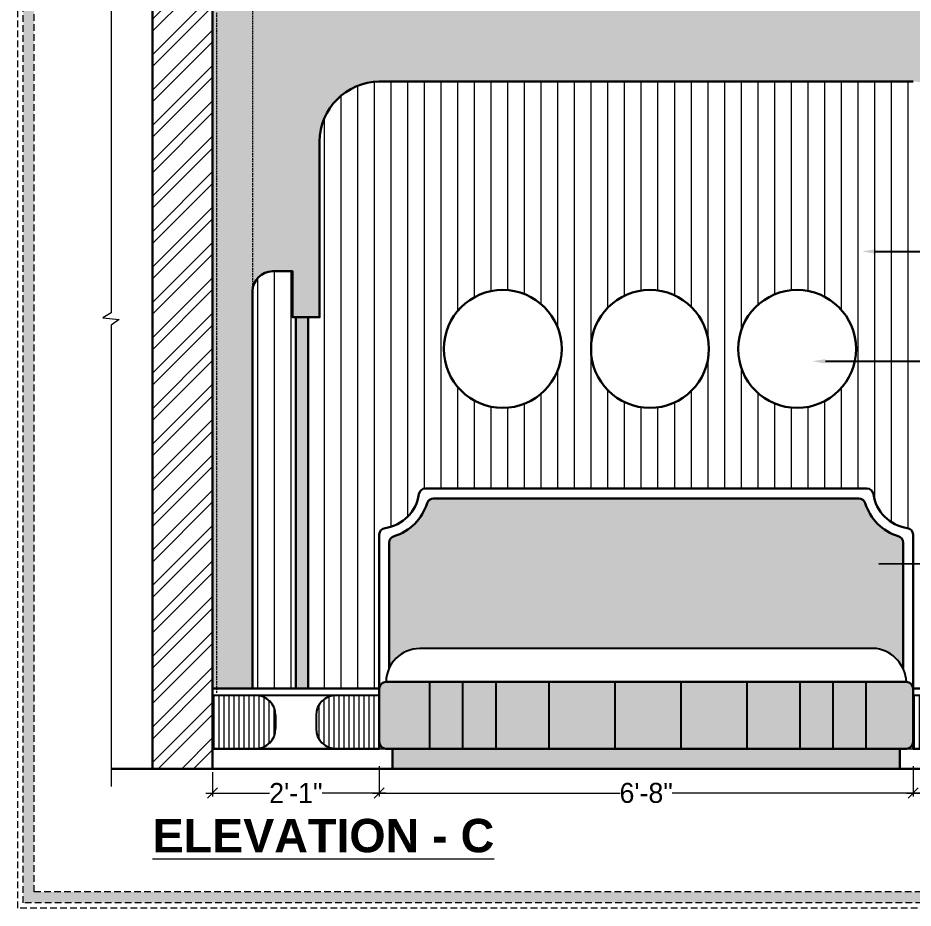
# Model space of a CAD drawing. Header units: millimetres. Extents: x 56222 to 3066687, y -650199 to -121287.
# Drawn here: x 134594.5 to 134728.6, y -183615.9 to -183482.6 of the extents above; entities that cross this region are included whole.
import ezdxf
from ezdxf import colors
from ezdxf.entities.mleader import LeaderData, LeaderLine
from ezdxf.math import Vec2, Vec3

# ---------------------------------------------------------------- set-up
doc = ezdxf.new("R2010")
doc.units = ezdxf.units.MM
doc.header["$MEASUREMENT"] = 0
doc.header["$PDMODE"] = 35
for name, pattern in [('DASHED', [0.75, 0.5, -0.25]), ('DASHED2', [0.375, 0.25, -0.125]), ('DASHEDX2', [1.5, 1, -0.5])]:
    doc.linetypes.add(name, pattern=pattern)
doc.layers.get('Defpoints').update_dxf_attribs({"color": 220})
doc.layers.add('AR HATCH-7', color=7, linetype='Continuous')
for name, color, linetype, lineweight in [('COLUMN', 1, 'Continuous', 30), ('DIM.', 250, 'Continuous', 13), ('Dimension', 10, 'DASHEDX2', 20), ('FURNITURE', 32, 'Continuous', 9), ('furniture dimensions', 1, 'DASHED', 0), ('FURNITURE-1', 252, 'Continuous', 13), ('SECTION ( SLAB PLine )', 104, 'Continuous', 30), ('Text', 7, 'Continuous', 15), ('wall', 7, 'Continuous', 30), ('XX~SLAB ( BEAM )~ ( DIM )', 7, 'Continuous', 9)]:
    doc.layers.add(name, color=color, linetype=linetype, lineweight=lineweight)
doc.styles.add('century g', font='GOTHIC.TTF')
doc.styles.get("Standard").update_dxf_attribs({"font": 'arial.ttf', "height": 6})
doc.styles.add('style4', font='ARIALN.TTF')
doc.dimstyles.new('Archana', dxfattribs={"dimtxt": 2, "dimasz": 0.75, "dimexe": 0.5, "dimexo": 0.5, "dimgap": 0, "dimtad": 0, "dimzin": 0, "dimdsep": 46, "dimlunit": 4, "dimtxsty": 'century g', "dimblk": 'OBLIQUE', "dimcen": 0, "dimdle": 1, "dimclrd": 256, "dimclre": 256, "dimclrt": 256, "dimadec": 0, "dimazin": 0, "dimtfac": 1, "dimtofl": 0, "dimtmove": 1, "dimatfit": 3, "dimfxl": 1, "dimfxlon": 1, "dimtolj": 1, "dimtzin": 0, "dimlwd": -1, "dimlwe": -1, "dimarcsym": 0})
pattern_1 = [(90, (382.8818520751083, 364.9865029398061), (-0.7500000000000001, 0), [])]

# ---------------------------------------------------------------- blocks, each defined once
blk = doc.blocks.new('_Oblique')
at = {"layer": 'wall', "color": 0, "lineweight": -2}
blk.add_line((-0.5, -0.5), (0.5, 0.5), dxfattribs=at)
blk = doc.blocks.new('*D240')
at = {"layer": 'Defpoints', "color": 0, "linetype": 'Continuous', "lineweight": 30, "transparency": 16777216}
for p in [(134716.1948985642, -183553.044205011), (134759.9146655738, -183553.044205011), (134752.6364421647, -183583.0441708913)]:
    blk.add_point(p, dxfattribs=at)
at = {"layer": 'furniture dimensions', "color": 5, "linetype": 'Continuous', "transparency": 16777216}
for p, q in [((134755.9146655738, -183553.044205011), (134760.4146655738, -183553.044205011)), ((134759.9146655738, -183552.044205011), (134759.9146655738, -183564.0887154834)), ((134759.9146655738, -183584.0441708913), (134759.9146655738, -183571.9996604188))]:
    blk.add_line(p, q, dxfattribs=at)
at = {"layer": 'furniture dimensions', "color": 5, "linetype": 'ByBlock', "transparency": 16777216}
blk.add_line((134755.9146655738, -183583.0441708913), (134760.4146655738, -183583.0441708913), dxfattribs=at)
at = {"layer": 'furniture dimensions', "color": 5, "linetype": 'Continuous', "transparency": 16777216, "xscale": 1.5, "yscale": 1.5, "zscale": 1.5}
for p, rotation in [((134759.9146655738, -183553.044205011), 90), ((134759.9146655738, -183583.0441708913), 270)]:
    blk.add_blockref('_Oblique', p, dxfattribs=dict(at, rotation=rotation))
at = {"layer": 'furniture dimensions', "linetype": 'Continuous', "lineweight": 0, "transparency": 16777216, "insert": (134759.9146655737, -183568.0441879511), "char_height": 3, "attachment_point": 5, "rotation": 90, "style": 'century g'}
blk.add_mtext('\\A1;2\'-6"', dxfattribs=at)
blk = doc.blocks.new('*D244')
at = {"layer": 'Defpoints', "color": 0, "linetype": 'Continuous', "lineweight": 30, "transparency": 16777216}
for p in [(134648.6396738948, -183592.0442050109), (134623.6314175258, -183595.0442050109), (134648.6396738948, -183598.6852269701)]:
    blk.add_point(p, dxfattribs=at)
at = {"layer": 'furniture dimensions', "color": 5, "linetype": 'Continuous', "transparency": 16777216}
for p, q in [((134648.6396738948, -183594.6852269701), (134648.6396738948, -183599.1852269701)), ((134622.6314175258, -183598.6852269701), (134632.1800732426, -183598.6852269701)), ((134649.6396738948, -183598.6852269701), (134640.091018178, -183598.6852269701))]:
    blk.add_line(p, q, dxfattribs=at)
at = {"layer": 'furniture dimensions', "color": 5, "linetype": 'ByBlock', "transparency": 16777216}
blk.add_line((134623.6314175258, -183595.5442050109), (134623.6314175258, -183599.1852269701), dxfattribs=at)
at = {"layer": 'furniture dimensions', "color": 5, "linetype": 'Continuous', "transparency": 16777216, "xscale": 1.5, "yscale": 1.5, "zscale": 1.5, "rotation": 180}
blk.add_blockref('_Oblique', (134623.6314175258, -183598.6852269701), dxfattribs=at)
at = {"layer": 'furniture dimensions', "color": 5, "linetype": 'Continuous', "transparency": 16777216, "xscale": 1.5, "yscale": 1.5, "zscale": 1.5}
blk.add_blockref('_Oblique', (134648.6396738948, -183598.6852269701), dxfattribs=at)
at = {"layer": 'furniture dimensions', "linetype": 'Continuous', "lineweight": 0, "transparency": 16777216, "insert": (134636.1355457103, -183598.6852269701), "char_height": 3, "attachment_point": 5, "style": 'century g'}
blk.add_mtext('\\A1;2\'-1"', dxfattribs=at)
blk = doc.blocks.new('*D245')
at = {"layer": 'Defpoints', "color": 0, "linetype": 'Continuous', "lineweight": 30, "transparency": 16777216}
for p in [(134728.6396738937, -183592.0442050109), (134648.6396738948, -183595.0442050109), (134728.6396738937, -183598.6852269701)]:
    blk.add_point(p, dxfattribs=at)
at = {"layer": 'furniture dimensions', "color": 5, "linetype": 'Continuous', "transparency": 16777216}
for p, q in [((134728.6396738937, -183594.6852269701), (134728.6396738937, -183599.1852269701)), ((134647.6396738948, -183598.6852269701), (134684.7627194415, -183598.6852269701)), ((134729.6396738937, -183598.6852269701), (134692.516628347, -183598.6852269701))]:
    blk.add_line(p, q, dxfattribs=at)
at = {"layer": 'furniture dimensions', "color": 5, "linetype": 'ByBlock', "transparency": 16777216}
blk.add_line((134648.6396738948, -183595.5442050109), (134648.6396738948, -183599.1852269701), dxfattribs=at)
at = {"layer": 'furniture dimensions', "color": 5, "linetype": 'Continuous', "transparency": 16777216, "xscale": 1.5, "yscale": 1.5, "zscale": 1.5, "rotation": 180}
blk.add_blockref('_Oblique', (134648.6396738948, -183598.6852269701), dxfattribs=at)
at = {"layer": 'furniture dimensions', "color": 5, "linetype": 'Continuous', "transparency": 16777216, "xscale": 1.5, "yscale": 1.5, "zscale": 1.5}
blk.add_blockref('_Oblique', (134728.6396738937, -183598.6852269701), dxfattribs=at)
at = {"layer": 'furniture dimensions', "linetype": 'Continuous', "lineweight": 0, "transparency": 16777216, "insert": (134688.6396738942, -183598.6852269701), "char_height": 3, "attachment_point": 5, "style": 'century g'}
blk.add_mtext('\\A1;6\'-8"', dxfattribs=at)
blk = doc.blocks.new('*D246')
at = {"layer": 'Defpoints', "color": 0, "linetype": 'Continuous', "lineweight": 30, "transparency": 16777216}
for p in [(134728.6396738937, -183592.0442050109), (134752.6364421646, -183592.0442050109), (134752.6364421646, -183598.6852269701)]:
    blk.add_point(p, dxfattribs=at)
at = {"layer": 'furniture dimensions', "color": 5, "linetype": 'ByBlock', "transparency": 16777216}
blk.add_line((134728.6396738937, -183594.6852269701), (134728.6396738937, -183599.1852269701), dxfattribs=at)
at = {"layer": 'furniture dimensions', "color": 5, "linetype": 'Continuous', "transparency": 16777216}
for p, q in [((134752.6364421646, -183594.6852269701), (134752.6364421646, -183599.1852269701)), ((134727.6396738937, -183598.6852269701), (134739.2604237667, -183598.6852269701)), ((134753.6364421646, -183598.6852269701), (134742.0156922915, -183598.6852269701))]:
    blk.add_line(p, q, dxfattribs=at)
at = {"layer": 'furniture dimensions', "color": 5, "linetype": 'Continuous', "transparency": 16777216, "xscale": 1.5, "yscale": 1.5, "zscale": 1.5, "rotation": 180}
blk.add_blockref('_Oblique', (134728.6396738937, -183598.6852269701), dxfattribs=at)
at = {"layer": 'furniture dimensions', "color": 5, "linetype": 'Continuous', "transparency": 16777216, "xscale": 1.5, "yscale": 1.5, "zscale": 1.5}
blk.add_blockref('_Oblique', (134752.6364421646, -183598.6852269701), dxfattribs=at)
at = {"layer": 'furniture dimensions', "linetype": 'Continuous', "lineweight": 0, "transparency": 16777216, "insert": (134740.6380580291, -183598.6852269701), "char_height": 3, "attachment_point": 5, "style": 'century g'}
blk.add_mtext("\\A1;2'", dxfattribs=at)

msp = doc.modelspace()

# ---------------------------------------------------------------- hatches: boundary and pattern name
at = {"layer": 'AR HATCH-7', "lineweight": 18, "true_color": 0x939598, "transparency": 33554687}
h = msp.add_hatch(dxfattribs=at)
h.set_pattern_fill('ANSI32', color=252, scale=10)
h.set_pattern_definition([(45, (5.411740225565154, 0), (-2.651650429449553, 2.651650429449553), []), (45, (7.179507175565163, 0), (-2.651650429449553, 2.651650429449553), [])])
h.paths.add_polyline_path([(134623.6314175258, -183468.0442050109), (134614.6314175262, -183468.0442050109), (134614.6314175262, -183595.0442050109), (134623.6314175258, -183595.0442050108)])
h.paths.add_polyline_path([(134757.1301001799, -183468.0442050108), (134752.6364421646, -183468.044212715), (134752.6364421646, -183595.0442050109), (134757.1301001799, -183595.0442050109)])
at = {"layer": 'AR HATCH-7', "lineweight": 30, "true_color": 0xbd9865, "transparency": 33554687}
h = msp.add_hatch(color=33, dxfattribs=at)
h.dxf.hatch_style = 1
edge = h.paths.add_edge_path()
edge.add_line((134752.6364421646, -183481.0442050109), (134629.6314175262, -183481.0442050109))
edge.add_line((134629.6314175262, -183481.0442050109), (134629.6494693886, -183523.5146112097))
edge.add_arc((134632.6494693886, -183523.5146112097), 3.000000000029104, 90.00000000111169, 180, ccw=False)
edge.add_line((134632.6494693886, -183520.5146112097), (134635.6415963837, -183520.5146112097))
edge.add_line((134635.6415963837, -183520.5146112097), (134635.6415963837, -183527.397401285))
edge.add_line((134635.6415963837, -183527.397401285), (134639.6992657031, -183527.397401285))
edge.add_line((134639.6992657031, -183527.397401285), (134639.6992657031, -183501.0956620557))
edge.add_arc((134648.6992657031, -183501.0956620557), 9, 90.49954514159481, 180, ccw=False)
edge.add_line((134648.6207983299, -183492.0960041249), (134728.5016147122, -183492.0960041249))
edge.add_arc((134728.5800820854, -183501.0956620557), 9.000000000010433, 0, 90.49954514178012, ccw=False)
edge.add_line((134737.5800820854, -183501.0956620557), (134737.5800820854, -183527.397401285))
edge.add_line((134737.5800820854, -183527.397401285), (134741.6377514048, -183527.397401285))
edge.add_line((134741.6377514048, -183527.397401285), (134741.6377514048, -183520.5146112097))
edge.add_line((134741.6377514048, -183520.5146112097), (134744.6298783999, -183520.5146112097))
edge.add_arc((134744.6298783999, -183523.5146112097), 3, 0.03474897195201265, 89.99999999944419, ccw=False)
edge.add_line((134747.6298778482, -183523.5127917579), (134747.6479302623, -183583.0441708912))
edge.add_line((134747.6479302623, -183583.0441708912), (134752.6364421646, -183583.0441708912))
edge.add_line((134752.6364421646, -183583.0441708912), (134752.6364421646, -183560.7622703741))
edge.add_line((134752.6364421646, -183560.7622703741), (134752.6364421646, -183481.0442050109))
h.paths.add_polyline_path([(134629.6314175262, -183481.0442050109), (134623.6314175258, -183481.0442050109), (134623.6314175258, -183583.0441708912), (134629.6314175262, -183583.0441708912)])
h.paths.add_polyline_path([(134752.6364421646, -183474.0442050108), (134623.6314175258, -183474.0442050108), (134623.6314175258, -183481.0442050109), (134752.6364421646, -183481.0442050109)])
at = {"layer": 'AR HATCH-7', "lineweight": 5, "true_color": 0xd8c9a3, "transparency": 33554687}
h = msp.add_hatch(dxfattribs=at)
h.set_pattern_fill('ANSI31', color=9, scale=20, angle=45)
h.set_pattern_definition([(90, (5.411740225565154, 400.706828755443), (-2.5, 0), [])])
h.paths.add_polyline_path([(134737.5800820854, -183501.0956620557, 0.416769524374545), (134728.5016147122, -183492.0960041249), (134648.6207983299, -183492.0960041249, 0.4116622115251388), (134639.6992657031, -183501.0956620557), (134639.6992657031, -183527.397401285), (134638.5958681182, -183527.397401285), (134638.5958681182, -183583.0441708912), (134648.6396738942, -183583.0441708912), (134648.6396738942, -183559.9724082412, -0.3728246932726819), (134649.4968167514, -183558.9826649226, 0.3325276866806051), (134654.5781338059, -183553.901347868, -0.3728246932726865), (134655.5678771245, -183553.0442050109), (134721.7114706635, -183553.0442050109, -0.3728246932765208), (134722.7012139821, -183553.9013478681, 0.3325276866841285), (134727.7825310366, -183558.9826649227, -0.37282469326671), (134728.6396738938, -183559.9724082412), (134728.6396738942, -183583.0441708912), (134738.6834796703, -183583.0441708912), (134738.6834796703, -183527.397401285), (134737.5800820854, -183527.397401285)])
h.paths.add_polyline_path([(134698.0423905396, -183532.1530349161, -1), (134680.3725530229, -183532.1530349161, -1)], flags=16)
h.paths.add_polyline_path([(134675.9824990311, -183532.1530349161, -1), (134658.3126615144, -183532.1530349161, -1)], flags=16)
h.paths.add_polyline_path([(134720.1022820481, -183532.1530349161, -1), (134702.4324445314, -183532.1530349161, -1)], flags=16)
h.paths.add_polyline_path([(134636.7449939686, -183527.397401285), (134635.6415963837, -183527.397401285), (134635.6415963837, -183520.5146112097), (134632.6494693886, -183520.5146112097, 0.4142135623723238), (134629.6494693886, -183523.5146112097), (134629.6314175262, -183583.0441708912), (134636.7449939686, -183583.0441708912)])
h.paths.add_polyline_path([(134747.6298778482, -183523.5127917579, 0.4140359384822264), (134744.6298783999, -183520.5146112097), (134741.6377514048, -183520.5146112097), (134741.6377514048, -183527.397401285), (134740.5343538199, -183527.397401285), (134740.5343538199, -183583.0441708912), (134747.6479302623, -183583.0441708912)])
at = {"layer": 'AR HATCH-7', "lineweight": 30, "true_color": 0xd7ebd2, "transparency": 33554687}
h = msp.add_hatch(color=254, dxfattribs=at)
h.dxf.hatch_style = 1
h.paths.add_polyline_path([(134727.1396738938, -183561.1682434157, 0.3292444222846999), (134726.4337915409, -183560.2124741916, -0.2483583459236109), (134721.4714047132, -183555.2500873639, 0.3292444222943103), (134720.5156354891, -183554.5442050109), (134656.7637122989, -183554.5442050109, 0.3292444222877658), (134655.8079430748, -183555.2500873638, -0.2483583459142289), (134650.8455562472, -183560.2124741915, 0.3292444222879423), (134650.1396738942, -183561.1682434156), (134650.1396738942, -183579.9424680842, -0.2898205255107042), (134654.7165281296, -183577.0416809258), (134723.1783076633, -183577.0467272475, -0.2442875566070037), (134727.1396738942, -183580.0233961798)])
at = {"layer": 'AR HATCH-7', "lineweight": 30, "true_color": 0xf1e8df, "transparency": 33554687}
h = msp.add_hatch(color=254, dxfattribs=at)
h.dxf.hatch_style = 1
h.paths.add_polyline_path([(134728.6396738937, -183583.0441708912, 0.4142035689826906), (134727.6396738942, -183582.0442050109), (134721.5887531306, -183582.0442050109), (134721.5887531306, -183592.0441721519), (134727.6396738942, -183592.0441721519, 0.4142235558341176), (134728.6396738937, -183591.0441380322)])
h.paths.add_polyline_path([(134721.5887531306, -183582.0442050109), (134716.638592585, -183582.0442050109), (134716.638592585, -183592.0441721519), (134721.5887531306, -183592.0441721519)])
h.paths.add_polyline_path([(134716.638592585, -183582.0442050109), (134711.6876680643, -183582.0442050109), (134711.6876680643, -183592.0441721519), (134716.638592585, -183592.0441721519)])
h.paths.add_polyline_path([(134711.6876680643, -183582.0442050109), (134703.736200493, -183582.0442050109), (134703.736200493, -183592.0441721519), (134711.6876680643, -183592.0441721519)])
h.paths.add_polyline_path([(134703.736200493, -183582.0442050109), (134693.8337350915, -183582.0442050109), (134693.8337350915, -183592.0441721519), (134703.736200493, -183592.0441721519)])
h.paths.add_polyline_path([(134693.8337350915, -183582.0442050109), (134683.9342581917, -183582.0442050109), (134683.9342581917, -183592.0441721519), (134693.8337350915, -183592.0441721519)])
h.paths.add_polyline_path([(134683.9342581917, -183582.0442050109), (134674.0338330503, -183582.0442050109), (134674.0338330503, -183592.0441721519), (134683.9342581917, -183592.0441721519)])
h.paths.add_polyline_path([(134674.0338330503, -183582.0442050109), (134666.0836008599, -183582.0442050109), (134666.0836008599, -183592.0441721519), (134674.0338330503, -183592.0441721519)])
h.paths.add_polyline_path([(134666.0836008599, -183582.0442050109), (134661.1330325096, -183582.0442050109), (134661.1330325096, -183592.0441721519), (134666.0836008599, -183592.0441721519)])
h.paths.add_polyline_path([(134661.1330325096, -183582.0442050109), (134656.1822227125, -183582.0442050109), (134656.1822227125, -183592.0441721519), (134661.1330325096, -183592.0441721519)])
h.paths.add_polyline_path([(134656.1822227125, -183582.0442050109), (134649.6396738942, -183582.0442050109, 0.4142235558341176), (134648.6396738948, -183583.0442391306), (134648.6396738948, -183591.0442062716, 0.4142035689826902), (134649.6396738942, -183592.0441721519), (134656.1822227125, -183592.0441721519)])
at = {"layer": 'AR HATCH-7', "lineweight": 0, "true_color": 0xbd9865, "transparency": 33554610}
h = msp.add_hatch(dxfattribs=at)
h.set_pattern_fill('ANSI31', color=33, scale=6, angle=45)
h.set_pattern_definition(pattern_1)
h.paths.add_polyline_path([(134648.6396738948, -183584.0441708912), (134642.1637019362, -183584.0441708912, 0.4142135623730951), (134639.1637019362, -183587.0441708912), (134639.1637019362, -183589.0442050109, 0.4142135623730951), (134642.1637019362, -183592.0442050109), (134648.6396738948, -183592.0442050109)])
h.paths.add_polyline_path([(134633.1073894844, -183587.0441708912, 0.4142135623730951), (134630.1073894844, -183584.0441708912), (134623.6314175258, -183584.0441708912), (134623.6314175258, -183592.0442050109), (134630.1073894844, -183592.0442050109, 0.4142135623730951), (134633.1073894844, -183589.0442050109)])
h = msp.add_hatch(dxfattribs=at)
h.set_pattern_fill('ANSI31', color=33, scale=6, angle=45)
h.set_pattern_definition(pattern_1)
h.paths.add_polyline_path([(134752.6364421646, -183584.0441708912), (134746.160470206, -183584.0441708912, 0.4142135623730951), (134743.160470206, -183587.0441708912), (134743.160470206, -183589.0442050109, 0.4142135623730951), (134746.160470206, -183592.0442050109), (134752.6364421646, -183592.0442050109)])
h.paths.add_polyline_path([(134738.1156458529, -183587.0441708912, 0.4142135623730951), (134735.1156458529, -183584.0441708912), (134728.6396738937, -183584.0441708912), (134728.6396738937, -183592.0442050109), (134735.1156458529, -183592.0442050109, 0.4142135623730951), (134738.1156458529, -183589.0442050109)])
at = {"layer": 'AR HATCH-7', "lineweight": 30, "true_color": 0xf1e8df, "transparency": 33554687}
h = msp.add_hatch(color=254, dxfattribs=at)
h.dxf.hatch_style = 1
h.paths.add_polyline_path([(134648.6396738942, -183591.0441721519), (134648.6396738948, -183592.0442050109), (134649.6396738942, -183592.0441721519, -0.414213562373095)])
h.paths.add_polyline_path([(134728.6396738942, -183591.0441721519, -0.4142135623730951), (134727.6396738942, -183592.0441721519), (134728.6396738937, -183592.0441734664)])
h = msp.add_hatch(color=254, dxfattribs=at)
h.dxf.hatch_style = 1
h.paths.add_polyline_path([(134726.6396738942, -183592.0442050109), (134650.6396738942, -183592.0442050109), (134650.6396738942, -183595.0442050109), (134726.6396738942, -183595.0442050109)])
at = {"layer": 'Dimension', "true_color": 0xd39e00}
h = msp.add_hatch(color=42, dxfattribs=at)
h.paths.add_polyline_path([(134595.2833621672, -183452.7103347447), (134595.2833621672, -183615.1193966069), (134826.0188965293, -183615.1193966069), (134826.0188965293, -183452.7103347447)])
h.paths.add_polyline_path([(134596.9027092769, -183454.3296818543), (134824.3995494196, -183454.3296818543), (134824.3995494196, -183613.5000494973), (134596.9027092769, -183613.5000494973)], flags=16)
at = {"layer": 'FURNITURE-1', "lineweight": 30, "true_color": 0x7d5120, "transparency": 33554607}
h = msp.add_hatch(color=27, dxfattribs=at)
h.dxf.hatch_style = 1
h.paths.add_polyline_path([(134740.5343538199, -183535.9205963522), (134738.6834796703, -183535.9245325321), (134738.6834796703, -183583.0441708912), (134740.5343538199, -183583.0441708912)])
h.paths.add_polyline_path([(134740.5343538199, -183527.397401285), (134738.6834796703, -183527.397401285), (134738.6834796703, -183535.9245325321), (134740.5343538199, -183535.9205963522)])
h.paths.add_polyline_path([(134637.9864198599, -183527.397401285), (134636.1355457103, -183527.397401285), (134636.1355457103, -183583.0441708912), (134637.9864198599, -183583.0441708912)])

# ---------------------------------------------------------------- linework, layer by layer
at = {"layer": 'COLUMN', "color": 9, "linetype": 'DASHED2', "lineweight": 0, "true_color": 0xc7c8ca}
for p, q in [((134624.2196773006, -183481.789924222), (134624.2196773006, -183583.7898901023)), ((134629.6314175262, -183481.0442050109), (134629.6314175262, -183583.0441708912))]:
    msp.add_line(p, q, dxfattribs=at)
at = {"layer": 'Dimension', "color": 42, "true_color": 0xd39e00, "elevation": 0.1188055700500966}
for points in [[(134594.4736886123, -183451.9006611898), (134826.8285700841, -183451.9006611898), (134826.8285700841, -183615.9290701617), (134594.4736886123, -183615.9290701617)], [(134595.2833621672, -183452.7103347447), (134826.0188965293, -183452.7103347447), (134826.0188965293, -183615.1193966069), (134595.2833621672, -183615.1193966069)], [(134596.9027092769, -183454.3296818543), (134824.3995494196, -183454.3296818543), (134824.3995494196, -183613.5000494973), (134596.9027092769, -183613.5000494973)]]:
    msp.add_lwpolyline(points, close=True, dxfattribs=at)
at = {"layer": 'FURNITURE', "lineweight": 30}
for p, q in [((134648.6207983299, -183492.0960041249), (134728.6585494586, -183492.0960041249)), ((134623.6314175258, -183583.0441708912), (134648.6396738948, -183583.0441708912)), ((134623.6314175258, -183592.0442050109), (134623.6314175258, -183583.0441708912)), ((134648.6396738948, -183583.0441708912), (134648.6396738948, -183592.0442050109)), ((134648.6396738948, -183592.0442050109), (134623.6314175258, -183592.0442050109))]:
    msp.add_line(p, q, dxfattribs=at)
at = {"layer": 'FURNITURE', "lineweight": 25}
for p, q in [((134623.6314175258, -183561.2680144231), (134623.6314175258, -183583.0441708912)), ((134656.1822227125, -183582.0442050109, 0.02763656685331536), (134656.1822227125, -183592.0441721519)), ((134661.1330325096, -183582.0442050109, 0.2005650196191097), (134661.1330325096, -183592.0441721519, 0.1729284527657944)), ((134666.0836008599, -183582.0442050109, 0.418302470611997), (134666.0836008599, -183592.0441721519, 0.3906659037586816)), ((134674.0338330503, -183582.0442050109, 2.007889219512331), (134674.0338330503, -183592.0441721519, 1.980252652659015)), ((134683.9342581917, -183582.0442050109, 1.508065958689331), (134683.9342581917, -183592.0441721519, 1.480429391836016)), ((134693.8337350915, -183582.0442050109, 0.5469350037086046), (134693.8337350915, -183592.0441721519, 0.5192984368552894)), ((134703.736200493, -183582.0442050109, 0.532977282692175), (134703.736200493, -183592.0441721519, 0.5053407158388599)), ((134711.6876680643, -183582.0442050109, 0.3114279666868209), (134711.6876680643, -183592.0441721519, 0.2837913998335058)), ((134716.638592585, -183582.0442050109, 0.2005586056343602), (134716.638592585, -183592.0441721519, 0.1729220387810451)), ((134721.5887531306, -183582.0442050109, -0.1395396970341292), (134721.5887531306, -183592.0441721519, -0.1671762638874443)), ((134623.6314175258, -183584.0441708912), (134648.6396738948, -183584.0441708912)), ((134728.6396738942, -183584.0441708912), (134752.6364421646, -183584.0441708912)), ((134633.1073894844, -183587.0441708912), (134633.1073894844, -183589.0442050109)), ((134639.1637019362, -183587.0441708912), (134639.1637019362, -183589.0442050109)), ((134641.1129948142, -183591.8541898051, 1.878002949715349), (134641.1129464812, -183592.0442050109, 1.896755603097432)), ((134650.3313191721, -183592.0442050108, -0.4046973957274836), (134650.3313191721, -183592.0897037838, -0.4047057285931611)), ((134717.0462658811, -183592.0442050108, 0.4027243849323787), (134717.0462658811, -183592.0566103876, 0.4027221129515912)), ((134720.0462658811, -183592.0442050108, 0.4027243849323787), (134720.0462658811, -183592.0566103875, 0.4027221129515965)), ((134726.9480286163, -183592.0442050108, -0.4046973892152436), (134726.9480286163, -183592.0897393417, -0.4047057285931611))]:
    msp.add_line(p, q, dxfattribs=at)
at = {"layer": 'FURNITURE'}
msp.add_line((134623.6314175258, -183592.0442050109), (134752.6364421646, -183592.0442050109), dxfattribs=at)
at = {"layer": 'FURNITURE', "lineweight": 30}
for points in [[(134648.6207983299, -183492.0960041249, 0.4116622115251463), (134639.6992657031, -183501.0956620557), (134639.6992657031, -183527.397401285), (134635.6415963837, -183527.397401285), (134635.6415963837, -183520.5146112097), (134632.6494693886, -183520.5146112097, 0.414213562373095), (134629.6494693886, -183523.5146112097), (134629.6314175262, -183583.0441708912)], [(134728.6396738942, -183583.0442050109), (134728.6396738938, -183559.9724082412, 0.3728246932609604), (134727.7825310366, -183558.9826649227, -0.3325276866845712), (134722.7012139821, -183553.9013478681, 0.37282469327745), (134721.7114706635, -183553.0442050109), (134655.5678771245, -183553.0442050109, 0.3728246932692477), (134654.5781338059, -183553.901347868, -0.3325276866819051), (134649.4968167514, -183558.9826649226, 0.3728246932692477), (134648.6396738942, -183559.9724082412), (134648.6396738942, -183583.0442050109)], [(134727.1396738942, -183580.0233961798), (134727.1396738938, -183561.1682434157, 0.3292444222785209), (134726.4337915409, -183560.2124741916, -0.248358345924057), (134721.4714047132, -183555.2500873639, 0.3292444222865857), (134720.5156354891, -183554.5442050109), (134656.7637122989, -183554.5442050109, 0.3292444222865857), (134655.8079430748, -183555.2500873638, -0.2483583459134238), (134650.8455562472, -183560.2124741915, 0.3292444222865857), (134650.1396738942, -183561.1682434155), (134650.1396738942, -183579.9424680842)]]:
    msp.add_lwpolyline(points, format="xyb", dxfattribs=at)
for points in [[(134636.1355457103, -183527.397401285), (134637.9864198599, -183527.397401285), (134637.9864198599, -183583.0441708912), (134636.1355457103, -183583.0441708912)], [(134752.6364421646, -183583.0441708912), (134728.6396738937, -183583.0441708912), (134728.6396738937, -183592.0442050109), (134752.6364421646, -183592.0442050109)], [(134650.6396738942, -183595.0442050109), (134726.6396738942, -183595.0442050109), (134726.6396738942, -183592.0441721519), (134650.6396738942, -183592.0441721519)]]:
    msp.add_lwpolyline(points, close=True, dxfattribs=at)
at = {"layer": 'FURNITURE', "lineweight": 25}
msp.add_lwpolyline([(134727.6595757456, -183582.0447583417, 0.3507226388675184), (134723.1783076633, -183577.0467272475), (134654.7165281296, -183577.0416809258, 0.4102935763280116), (134649.6537734026, -183582.0441840654)], format="xyb", dxfattribs=at)
at = {"layer": 'FURNITURE', "lineweight": 30}
msp.add_lwpolyline([(134649.6396738942, -183592.0441721519), (134727.6396738942, -183592.0441721519, 0.414213562373095), (134728.6396738942, -183591.0441721519), (134728.6396738942, -183583.0442050109, 0.414213562373095), (134727.6396738942, -183582.0442050109), (134649.6396738942, -183582.0442050109, 0.414213562373095), (134648.6396738942, -183583.0442050109), (134648.6396738942, -183591.0441721519, 0.414213562373095)], format="xyb", close=True, dxfattribs=at)
at = {"layer": 'FURNITURE', "lineweight": 25}
msp.add_lwpolyline([(134630.6314175262, -183592.0442050109), (134630.6314175262, -183591.9980829047)], dxfattribs=at)
at = {"layer": 'FURNITURE', "lineweight": 30}
for centre in [(134667.1475802728, -183532.1530349161), (134689.2074717813, -183532.1530349161), (134711.2673632897, -183532.1530349161)]:
    msp.add_circle(centre, 8.834918758329266, dxfattribs=at)
at = {"layer": 'FURNITURE', "lineweight": 25}
for centre, start, end in [((134630.1073894844, -183587.0441708912), 0, 90), ((134642.1637019362, -183587.0441708912), 90, 180), ((134630.1073894844, -183589.0442050109), 270, 0), ((134642.1637019362, -183589.0442050109), 180, 270)]:
    msp.add_arc(centre, 3, start, end, dxfattribs=at)
at = {"layer": 'SECTION ( SLAB PLine )', "color": 1}
msp.add_line((134608.4715671841, -183595.0442050109), (134764.1057725972, -183595.0442050109), dxfattribs=at)
at = {"layer": 'Text', "color": 251, "linetype": 'Continuous', "lineweight": 0, "true_color": 0x636466}
msp.add_lwpolyline([(134608.4715671841, -183457.548984494), (134608.4715671841, -183526.7343508278), (134607.2106031478, -183527.5150429911), (134609.6446591623, -183527.7650429911), (134608.4715671841, -183528.6020258548), (134608.4715671841, -183597.7311014882)], dxfattribs=at)
at = {"layer": 'XX~SLAB ( BEAM )~ ( DIM )', "lineweight": 30}
msp.add_lwpolyline([(134614.6314175262, -183468.0442050108), (134623.6314175258, -183468.0442050108), (134623.6314175258, -183595.0442050108), (134614.6314175262, -183595.0442050109)], close=True, dxfattribs=at)

# ---------------------------------------------------------------- texts
at = {"layer": 'DIM.', "color": 1, "insert": (134614.6592261273, -183602.5627269632), "char_height": 5, "attachment_point": 1}
msp.add_mtext_dynamic_manual_height_columns('{\\fArial|b1|i0|c0|p34;\\LELEVATION - C}', width=111.5588362761482, gutter_width=1, heights=[0], dxfattribs=at)

# ---------------------------------------------------------------- dimensions: what is measured, and where the dimension line sits
at = {"layer": 'furniture dimensions', "color": 5, "linetype": 'Continuous', "lineweight": 0}
dim = msp.add_linear_dim(base=(134759.9146655738, -183553.044205011), p1=(134752.6364421646, -183583.0441708912), p2=(134716.1948985642, -183553.0442050109), angle=90, dimstyle='Archana', override={"dimtxt": 3, "dimasz": 1.5, "dimdec": 0, "dimclrd": 5, "dimclre": 5, "dimfxl": 4}, dxfattribs=at)
dim.commit()
dim.dimension.update_dxf_attribs({"geometry": '*D240', "text_midpoint": (134759.9146655737, -183568.0441879511)})
for base, p1, p2, picture, middle in [((134648.6396738948, -183598.6852269701), (134623.6314175258, -183595.0442050109), (134648.6396738948, -183592.0442050109), '*D244', (134636.1355457103, -183598.6852269701)), ((134728.6396738937, -183598.6852269701), (134648.6396738948, -183595.0442050109), (134728.6396738937, -183592.0442050109), '*D245', (134688.6396738942, -183598.6852269701)), ((134752.6364421646, -183598.6852269701), (134728.6396738937, -183592.0442050109), (134752.6364421646, -183592.0442050109), '*D246', (134740.6380580291, -183598.6852269701))]:
    dim = msp.add_linear_dim(base=base, p1=p1, p2=p2, dimstyle='Archana', override={"dimtxt": 3, "dimasz": 1.5, "dimdec": 0, "dimclrd": 5, "dimclre": 5, "dimfxl": 4}, dxfattribs=at)
    dim.commit()
    dim.dimension.update_dxf_attribs({"geometry": picture, "text_midpoint": middle})

# ---------------------------------------------------------------- leaders
at = {"layer": 'Text', "color": 1, "lineweight": 0, "ltscale": 20}
ml = msp.add_multileader_mtext('Standard', dxfattribs=at)
ml.set_content('Panelling_LVl+0_\\Ptexture/veneer', color=1, style='style4')
ml.set_leader_properties()
ml.build(insert=Vec2(0, 0))
ml.multileader.update_dxf_attribs({"dogleg_length": 2.024561314337916, "arrow_head_size": 2})
ctx = ml.context
ctx.base_point, ctx.char_height, ctx.arrow_head_size, ctx.landing_gap_size, ctx.plane_origin = Vec3(134764.6447351941, -183517.547762811), 3, 2, 0.4, Vec3(134697.6092391308, -183517.547762811)
notes = []
notes.append((ctx, [(0, (1, 1, 0), (134762.6201738798, -183517.547762811), (1, 0), 2.024561314337916, [(0, [(134721.0179472195, -183517.547762811)], 0, [])])]))
ctx.mtext.insert = Vec3(134765.0447351941, -183516.0232061943)
ml = msp.add_multileader_mtext('Standard', dxfattribs=at)
ml.set_content('Photo frame', color=1, style='style4')
ml.set_leader_properties()
ml.build(insert=Vec2(0, 0))
ml.multileader.update_dxf_attribs({"dogleg_length": 2.024561314337916, "arrow_head_size": 2})
ctx = ml.context
ctx.base_point, ctx.char_height, ctx.arrow_head_size, ctx.landing_gap_size, ctx.plane_origin = Vec3(134764.3972133175, -183533.9012935009), 3, 2, 0.4, Vec3(134697.3617172542, -183533.9012935009)
notes.append((ctx, [(0, (1, 1, 0), (134762.3726520031, -183533.9012935009), (1, 0), 2.024561314337916, [(0, [(134713.5076198262, -183534.0052128062)], 0, [])])]))
ctx.mtext.insert, ctx.mtext.width = Vec3(134764.7972133174, -183532.3767368843), 16.12551159618008
ml = msp.add_multileader_mtext('Standard', dxfattribs=at)
ml.set_content('Bedback_\\Pcusioning', color=1, style='style4')
ml.set_leader_properties()
ml.build(insert=Vec2(0, 0))
ml.multileader.update_dxf_attribs({"dogleg_length": 2.024561314337916, "arrow_head_size": 2})
ctx = ml.context
ctx.base_point, ctx.char_height, ctx.arrow_head_size, ctx.landing_gap_size, ctx.plane_origin = Vec3(134764.4627853576, -183564.2360301338), 3, 2, 0.4, Vec3(134697.4272892943, -183564.2360301338)
notes.append((ctx, [(0, (1, 1, 0), (134762.4382240433, -183564.2360301338), (1, 0), 2.024561314337916, [(0, [(134721.5187663664, -183564.3399494391)], 0, [])])]))
ctx.mtext.insert = Vec3(134764.8627853576, -183562.2950342266)
for ctx, leaders in notes:
    for number, flags, end, landing, length, lines in leaders:
        leader = LeaderData()
        leader.index, (leader.has_last_leader_line, leader.has_dogleg_vector, leader.attachment_direction) = number, flags
        leader.last_leader_point, leader.dogleg_vector, leader.dogleg_length = Vec3(end), Vec3(landing), length
        for number, points, colour, breaks in lines:
            line = LeaderLine()
            line.index, line.vertices, line.color, line.breaks = number, Vec3.list(points), colors.encode_raw_color(colour), breaks
            leader.lines.append(line)
        ctx.leaders.append(leader)

doc.saveas('drawing.dxf')
